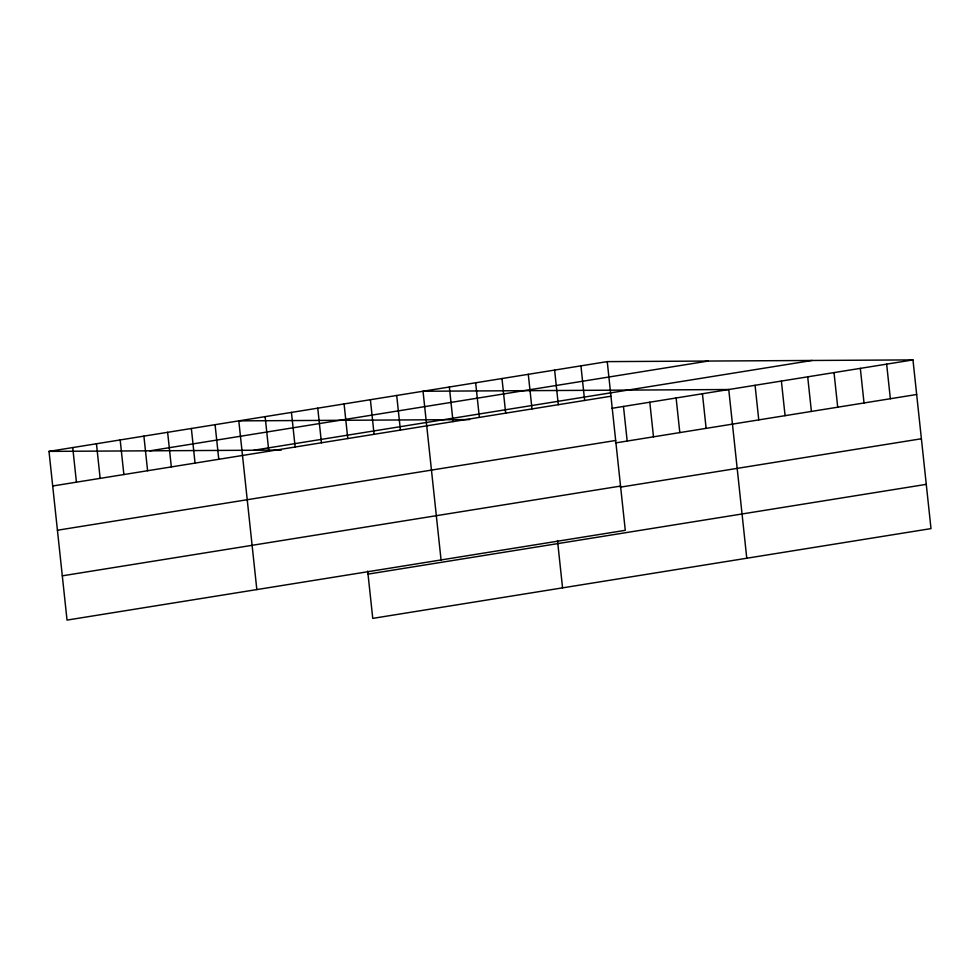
<?xml version="1.0" encoding="UTF-8"?>
<svg xmlns="http://www.w3.org/2000/svg" width="980" height="980" viewBox="0 0 980 980"><rect width="100%" height="100%" fill="white"/><g stroke="black" fill="none" stroke-linecap="round" stroke-linejoin="round"><path stroke-width="1.47" d="M607.245 361.62L625.277 530.327L67.032 620.095L49 451.388L607.245 361.62L912.968 359.905L931 528.612L372.755 618.38L367.696 571.083M149.891 450.825L708.136 361.057M253.832 450.237L812.077 360.469M52.7 485.994L610.944 396.226M611.777 408.329L912.968 359.905M57.428 530.241L615.673 440.486M615.477 442.935L916.668 394.499M62.304 575.836L620.548 486.08M620.205 487.183L921.396 438.758M368.027 574.121L926.272 484.353M469.628 419.575L238.802 420.873L256.834 589.58M49 451.388L281.346 450.077M886.655 364.131L890.355 398.738M860.33 368.37L864.029 402.964M834.017 372.596L837.716 407.202M807.704 376.835L811.403 411.429M781.379 381.061L785.078 415.667M755.066 385.299L758.765 419.893M746.772 558.233L728.753 389.526L423.029 391.253L441.061 559.96M702.427 393.752L706.127 428.358M676.114 397.99L679.814 432.584M649.801 402.216L653.489 436.823M623.476 406.455L627.176 441.049M580.932 365.859L584.631 400.452M554.619 370.085L558.306 404.691M557.498 540.556L562.557 587.853M528.293 374.323L531.993 408.917M501.981 378.55L505.68 413.156M475.655 382.788L479.355 417.382M449.342 387.014L453.042 421.621M396.704 395.479L400.404 430.073M370.391 399.705L374.091 434.312M344.078 403.944L347.777 438.538M317.753 408.17L321.452 442.776M291.44 412.409L295.139 447.002M265.127 416.635L268.814 451.241M215.073 424.683L218.773 459.289M191.357 428.505L195.057 463.099M167.629 432.315L171.329 466.909M143.901 436.125L147.6 470.731M120.172 439.947L123.872 474.541M96.457 443.756L100.144 478.363M72.728 447.578L76.428 482.172"/></g></svg>
